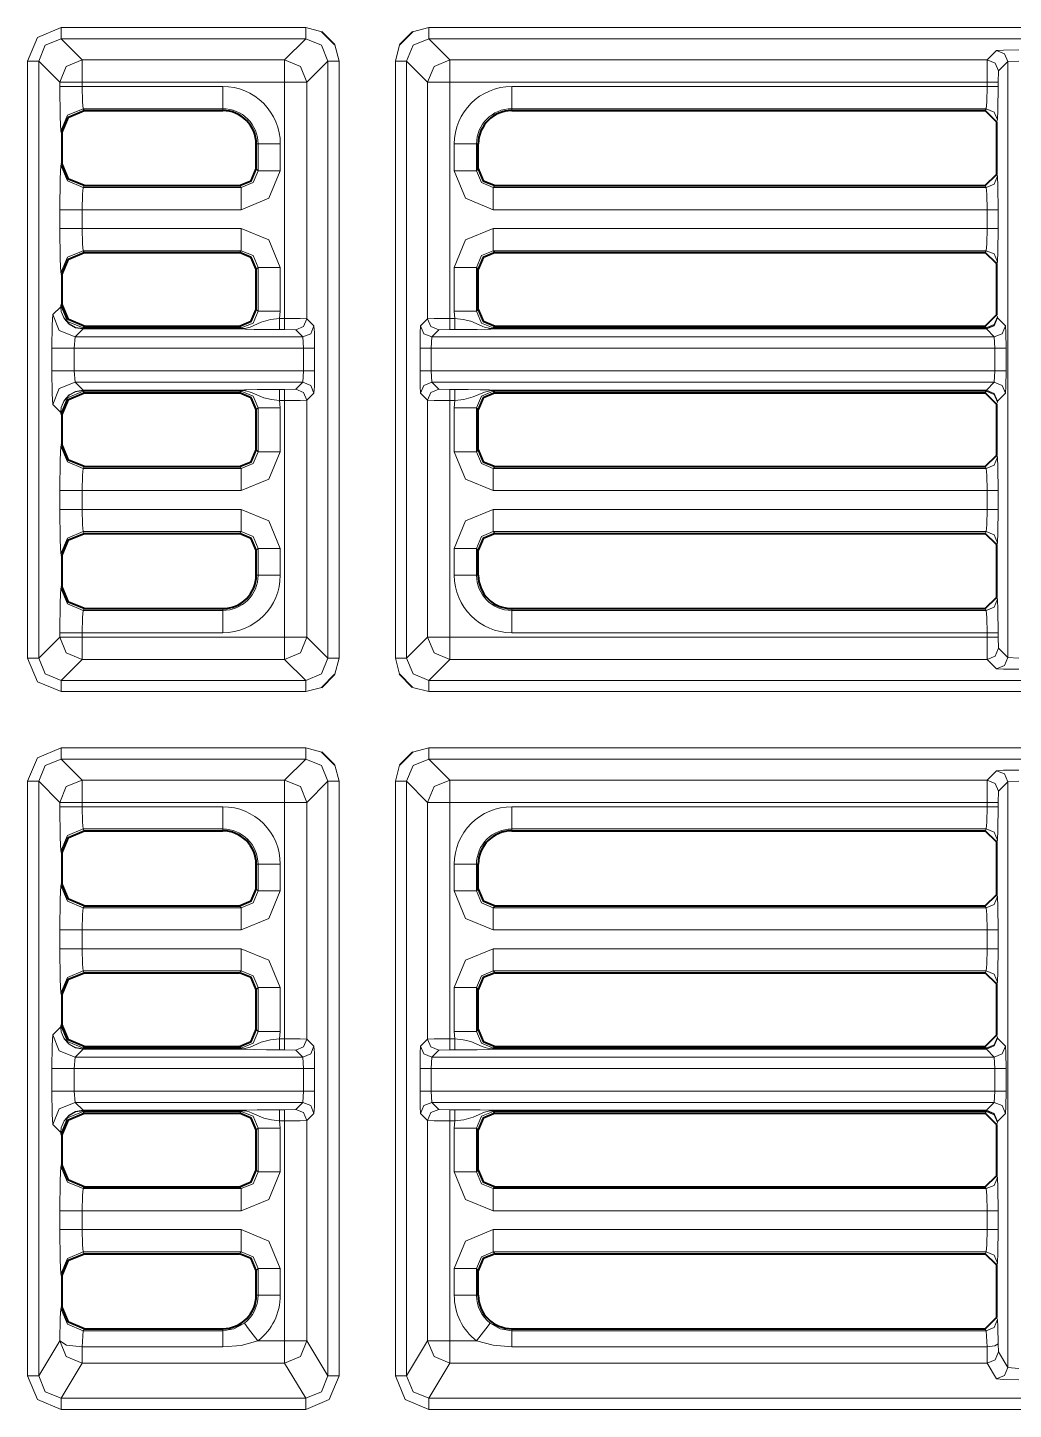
# Model space of a CAD drawing. Header units: millimetres. Extents: x 0 to 2941, y -405 to 1422.
# Drawn here: x 269.3 to 313.6, y 423.7 to 485.7 of the extents above; entities that cross this region are included whole.
import ezdxf

# ---------------------------------------------------------------- set-up
doc = ezdxf.new("R2010")
doc.units = ezdxf.units.MM
doc.layers.add('FINE', color=9, linetype='Continuous')
doc.layers.add('OUTLINE', color=7, linetype='Continuous')

msp = doc.modelspace()

# ---------------------------------------------------------------- linework, layer by layer
at = {"layer": 'FINE', "lineweight": 9}
for p, q in [((270.829, 485.677), (281.804, 485.677)), ((281.804, 485.677), (282.531, 485.489)), ((281.804, 485.177), (270.829, 485.177)), ((271.773, 484.234), (270.829, 485.177)), ((280.86, 484.234), (281.804, 485.177)), ((283.115, 484.905), (283.303, 484.178)), ((285.83, 484.178), (286.018, 484.905)), ((312.384, 484.234), (312.804, 484.654)), ((269.329, 484.178), (269.329, 457.403)), ((269.829, 457.403), (269.829, 484.178)), ((269.829, 484.178), (270.773, 483.234)), ((271.773, 484.234), (280.86, 484.234)), ((282.804, 484.178), (281.86, 483.234)), ((282.804, 457.403), (282.804, 484.178)), ((287.273, 483.234), (286.33, 484.178)), ((288.273, 484.234), (312.384, 484.234)), ((313.304, 484.154), (312.884, 483.734)), ((313.804, 484.179), (313.304, 484.154)), ((313.304, 457.427), (313.304, 484.154)), ((312.884, 483.734), (312.871, 483.234)), ((270.773, 483.234), (270.773, 483.039)), ((271.773, 483.039), (271.773, 483.234)), ((280.86, 483.234), (271.773, 483.234)), ((271.773, 483.039), (278.085, 483.039)), ((280.86, 472.634), (280.86, 483.234)), ((281.86, 483.234), (281.86, 472.621)), ((287.273, 472.621), (287.273, 483.234)), ((312.371, 483.234), (288.273, 483.234)), ((288.273, 483.234), (288.273, 472.634)), ((291.049, 483.039), (312.371, 483.039)), ((312.371, 483.039), (312.371, 483.234)), ((312.871, 483.234), (312.871, 483.039)), ((278.085, 482.04), (271.822, 482.04)), ((271.863, 481.959), (271.822, 482.04)), ((278.085, 481.959), (278.085, 482.04)), ((291.049, 482.04), (291.049, 481.959)), ((312.334, 482.04), (291.049, 482.04)), ((312.293, 481.959), (312.334, 482.04)), ((312.834, 481.54), (312.793, 481.458)), ((270.823, 481.041), (270.864, 480.958)), ((279.666, 480.459), (279.585, 480.459)), ((280.665, 480.459), (280.665, 479.261)), ((288.469, 479.261), (288.469, 480.459)), ((289.467, 480.459), (289.467, 479.261)), ((289.549, 480.459), (289.467, 480.459)), ((270.864, 479.594), (270.823, 479.511)), ((289.467, 479.261), (289.549, 479.342)), ((312.793, 479.093), (312.834, 479.011)), ((271.822, 478.512), (271.863, 478.593)), ((271.822, 478.512), (278.917, 478.512)), ((278.917, 478.512), (278.836, 478.593)), ((290.298, 478.593), (290.216, 478.512)), ((290.216, 478.512), (312.334, 478.512)), ((312.334, 478.512), (312.293, 478.593)), ((270.773, 477.513), (270.773, 476.673)), ((278.917, 477.513), (271.773, 477.513)), ((271.773, 476.673), (271.773, 477.513)), ((312.371, 477.513), (290.216, 477.513)), ((312.871, 477.513), (312.871, 476.673)), ((271.773, 476.673), (278.917, 476.673)), ((271.863, 475.593), (271.822, 475.675)), ((312.334, 475.675), (290.216, 475.675)), ((290.216, 475.675), (290.298, 475.593)), ((312.293, 475.593), (312.334, 475.675)), ((270.823, 474.676), (270.864, 474.593)), ((279.666, 474.926), (279.585, 474.844)), ((279.666, 472.961), (279.666, 474.926)), ((280.665, 474.926), (280.665, 472.961)), ((288.469, 472.961), (288.469, 474.926)), ((289.549, 474.844), (289.467, 474.926)), ((289.467, 474.926), (289.467, 472.961)), ((312.834, 475.175), (312.793, 475.093)), ((270.814, 473.162), (270.458, 472.806)), ((270.823, 473.211), (270.814, 473.162)), ((270.864, 473.294), (270.823, 473.211)), ((279.585, 473.042), (279.666, 472.961)), ((280.665, 472.961), (280.634, 472.634)), ((288.499, 472.634), (288.469, 472.961)), ((289.467, 472.961), (289.549, 473.042)), ((312.793, 472.793), (312.834, 472.712)), ((271.812, 472.18), (271.822, 472.212)), ((271.815, 472.18), (271.812, 472.18)), ((271.822, 472.212), (271.863, 472.293)), ((271.822, 472.212), (278.917, 472.212)), ((278.917, 472.212), (278.836, 472.293)), ((280.634, 472.634), (280.86, 472.634)), ((281.86, 472.621), (282.175, 472.306)), ((286.958, 472.306), (287.273, 472.621)), ((288.273, 472.634), (288.499, 472.634)), ((290.298, 472.293), (290.216, 472.212)), ((312.834, 472.712), (312.842, 472.663)), ((312.842, 472.663), (313.199, 472.306)), ((271.419, 471.306), (271.457, 471.806)), ((271.457, 471.806), (271.815, 472.163)), ((271.457, 471.806), (281.675, 471.806)), ((271.809, 472.163), (271.815, 472.163)), ((278.917, 472.163), (271.815, 472.163)), ((280.86, 472.134), (280.634, 472.134)), ((281.36, 472.121), (280.86, 472.134)), ((281.675, 471.806), (281.36, 472.121)), ((281.701, 471.306), (281.675, 471.806)), ((287.458, 471.806), (287.432, 471.306)), ((287.773, 472.121), (287.458, 471.806)), ((287.458, 471.806), (312.699, 471.806)), ((288.273, 472.134), (287.773, 472.121)), ((288.499, 472.134), (288.273, 472.134)), ((312.342, 472.163), (290.216, 472.163)), ((312.699, 471.806), (312.342, 472.163)), ((312.725, 471.306), (312.699, 471.806)), ((270.42, 471.306), (270.42, 470.281)), ((271.419, 470.281), (271.419, 471.306)), ((281.701, 471.306), (271.419, 471.306)), ((281.701, 470.281), (281.701, 471.306)), ((282.201, 471.306), (282.201, 470.281)), ((286.933, 470.281), (286.933, 471.306)), ((287.432, 471.306), (287.432, 470.281)), ((312.725, 471.306), (287.432, 471.306)), ((312.725, 470.281), (312.725, 471.306)), ((271.419, 470.281), (281.701, 470.281)), ((271.457, 469.781), (271.419, 470.281)), ((271.815, 469.423), (271.457, 469.781)), ((281.675, 469.781), (281.701, 470.281)), ((287.432, 470.281), (312.725, 470.281)), ((287.432, 470.281), (287.458, 469.781)), ((312.342, 469.423), (312.699, 469.781)), ((312.699, 469.781), (312.725, 470.281)), ((271.812, 469.407), (271.815, 469.407)), ((271.822, 469.375), (271.812, 469.407)), ((271.815, 469.423), (278.917, 469.423)), ((278.917, 469.407), (271.815, 469.407)), ((278.917, 469.375), (271.822, 469.375)), ((271.863, 469.293), (271.822, 469.375)), ((278.836, 469.293), (278.917, 469.375)), ((280.634, 469.453), (280.86, 469.453)), ((280.86, 469.453), (281.36, 469.465)), ((287.773, 469.465), (288.273, 469.453)), ((288.273, 469.453), (288.499, 469.453)), ((290.216, 469.423), (312.342, 469.423)), ((312.342, 469.407), (290.216, 469.407)), ((290.216, 469.375), (290.298, 469.293)), ((312.334, 469.375), (290.216, 469.375)), ((312.293, 469.293), (312.334, 469.375)), ((312.334, 469.375), (312.342, 469.407)), ((313.199, 469.281), (312.842, 468.924)), ((270.458, 468.781), (270.814, 468.425)), ((280.86, 468.953), (280.634, 468.953)), ((280.634, 468.953), (280.665, 468.626)), ((280.665, 468.626), (280.665, 466.661)), ((280.86, 458.347), (280.86, 468.953)), ((288.499, 468.953), (288.273, 468.953)), ((288.273, 468.953), (288.273, 458.347)), ((288.469, 468.626), (288.499, 468.953)), ((288.469, 466.661), (288.469, 468.626)), ((289.549, 468.545), (289.467, 468.626)), ((289.467, 468.626), (289.467, 466.661)), ((312.834, 468.875), (312.793, 468.793)), ((312.842, 468.924), (312.834, 468.875)), ((270.814, 468.425), (270.823, 468.376)), ((270.823, 468.376), (270.864, 468.293)), ((270.864, 466.994), (270.823, 466.911)), ((289.467, 466.661), (289.549, 466.742)), ((271.822, 465.912), (271.863, 465.993)), ((278.917, 465.912), (278.836, 465.993)), ((290.298, 465.993), (290.216, 465.912)), ((312.334, 465.912), (312.293, 465.993)), ((312.793, 466.493), (312.834, 466.411)), ((271.822, 465.912), (278.917, 465.912)), ((290.216, 465.912), (312.334, 465.912)), ((270.773, 464.913), (270.773, 464.073)), ((278.917, 464.913), (271.773, 464.913)), ((271.773, 464.073), (271.773, 464.913)), ((312.871, 464.913), (312.871, 464.073)), ((271.773, 464.073), (278.917, 464.073)), ((271.863, 462.993), (271.822, 463.075)), ((278.917, 463.075), (271.822, 463.075)), ((278.836, 462.993), (278.917, 463.075)), ((312.334, 463.075), (290.216, 463.075)), ((290.216, 463.075), (290.298, 462.993)), ((312.293, 462.993), (312.334, 463.075)), ((279.666, 462.326), (279.585, 462.244)), ((280.665, 462.326), (280.665, 461.122)), ((288.469, 461.122), (288.469, 462.326)), ((289.467, 462.326), (289.467, 461.122)), ((289.549, 462.244), (289.467, 462.326)), ((312.834, 462.576), (312.793, 462.493)), ((270.823, 462.076), (270.864, 461.994)), ((289.467, 461.122), (289.549, 461.122)), ((270.864, 460.623), (270.823, 460.54)), ((312.793, 460.122), (312.834, 460.04)), ((271.822, 459.541), (271.863, 459.622)), ((291.049, 459.622), (291.049, 459.541)), ((278.085, 458.543), (271.773, 458.543)), ((271.773, 458.347), (271.773, 458.543)), ((312.371, 458.543), (291.049, 458.543)), ((312.371, 458.347), (312.371, 458.543)), ((312.871, 458.543), (312.871, 458.347)), ((270.773, 458.347), (269.829, 457.403)), ((271.773, 458.347), (280.86, 458.347)), ((281.86, 458.347), (282.804, 457.403)), ((288.273, 458.347), (312.371, 458.347)), ((312.871, 458.347), (312.884, 457.847)), ((270.829, 456.403), (271.773, 457.347)), ((280.86, 457.347), (271.773, 457.347)), ((281.804, 456.403), (280.86, 457.347)), ((288.273, 457.347), (287.329, 456.403)), ((312.384, 457.347), (288.273, 457.347)), ((312.804, 456.927), (312.384, 457.347)), ((312.884, 457.847), (313.304, 457.427)), ((313.304, 457.427), (313.804, 457.402)), ((270.829, 456.403), (281.804, 456.403)), ((287.329, 456.403), (342.054, 456.403)), ((270.829, 453.377), (281.804, 453.377)), ((281.804, 453.377), (282.531, 453.189)), ((286.602, 453.189), (287.329, 453.377)), ((287.329, 453.377), (341.909, 453.377)), ((271.773, 451.933), (270.829, 452.877)), ((281.804, 452.877), (270.829, 452.877)), ((280.86, 451.933), (281.804, 452.877)), ((283.115, 452.605), (283.303, 451.878)), ((285.83, 451.878), (286.018, 452.605)), ((287.329, 452.877), (288.273, 451.933)), ((342.054, 452.877), (287.329, 452.877)), ((312.384, 451.933), (312.804, 452.354)), ((269.829, 451.878), (270.773, 450.934)), ((269.829, 425.213), (269.829, 451.878)), ((271.773, 451.933), (280.86, 451.933)), ((282.804, 451.878), (281.86, 450.934)), ((283.303, 451.878), (283.303, 425.213)), ((285.83, 425.213), (285.83, 451.878)), ((287.273, 450.934), (286.33, 451.878)), ((288.273, 451.933), (312.384, 451.933)), ((313.804, 451.879), (313.304, 451.854)), ((270.773, 450.934), (270.773, 450.739)), ((271.773, 450.739), (271.773, 450.934)), ((271.773, 450.739), (278.085, 450.739)), ((281.86, 450.934), (281.86, 440.321)), ((287.273, 440.321), (287.273, 450.934)), ((288.273, 450.934), (288.273, 440.334)), ((312.371, 450.934), (288.273, 450.934)), ((291.049, 450.739), (312.371, 450.739)), ((312.371, 450.739), (312.371, 450.934)), ((312.871, 450.934), (312.871, 450.739)), ((278.085, 449.74), (271.822, 449.74)), ((271.863, 449.659), (271.822, 449.74)), ((278.085, 449.659), (278.085, 449.74)), ((291.049, 449.74), (291.049, 449.659)), ((312.834, 449.241), (312.793, 449.158)), ((270.823, 448.741), (270.864, 448.658)), ((279.666, 448.158), (279.585, 448.158)), ((280.665, 448.158), (280.665, 446.961)), ((288.469, 446.961), (288.469, 448.158)), ((270.864, 447.293), (270.823, 447.211)), ((289.467, 446.961), (289.549, 447.042)), ((312.793, 446.793), (312.834, 446.711)), ((271.822, 446.212), (271.863, 446.294)), ((271.822, 446.212), (278.917, 446.212)), ((278.917, 446.212), (278.836, 446.294)), ((290.298, 446.294), (290.216, 446.212)), ((290.216, 446.212), (312.334, 446.212)), ((312.334, 446.212), (312.293, 446.294)), ((270.773, 445.213), (270.773, 444.373)), ((278.917, 445.213), (271.773, 445.213)), ((271.773, 444.373), (271.773, 445.213)), ((312.371, 445.213), (290.216, 445.213)), ((312.371, 444.373), (312.371, 445.213)), ((271.773, 444.373), (278.917, 444.373)), ((290.216, 444.373), (312.371, 444.373)), ((278.917, 443.375), (271.822, 443.375)), ((271.863, 443.294), (271.822, 443.375)), ((278.836, 443.294), (278.917, 443.375)), ((312.334, 443.375), (290.216, 443.375)), ((290.216, 443.375), (290.298, 443.294)), ((312.293, 443.294), (312.334, 443.375)), ((280.665, 442.626), (280.665, 440.661)), ((288.469, 440.661), (288.469, 442.626)), ((289.549, 442.544), (289.467, 442.626)), ((312.834, 442.875), (312.793, 442.793)), ((270.823, 442.376), (270.864, 442.294)), ((270.814, 440.862), (270.458, 440.506)), ((270.823, 440.911), (270.814, 440.862)), ((270.864, 440.993), (270.823, 440.911)), ((280.665, 440.661), (280.634, 440.334)), ((288.499, 440.334), (288.469, 440.661)), ((271.822, 439.912), (271.863, 439.993)), ((278.917, 439.912), (278.836, 439.993)), ((280.634, 440.334), (280.86, 440.334)), ((286.958, 440.006), (287.273, 440.321)), ((288.273, 440.334), (288.499, 440.334)), ((290.298, 439.993), (290.216, 439.912)), ((312.334, 439.912), (312.293, 439.993)), ((312.793, 440.493), (312.834, 440.411)), ((312.834, 440.411), (312.842, 440.363)), ((312.842, 440.363), (313.199, 440.006)), ((271.419, 439.006), (271.457, 439.506)), ((271.457, 439.506), (271.815, 439.863)), ((271.457, 439.506), (281.675, 439.506)), ((271.812, 439.88), (271.822, 439.912)), ((271.815, 439.88), (271.812, 439.88)), ((271.815, 439.88), (278.917, 439.88)), ((278.917, 439.863), (271.815, 439.863)), ((271.822, 439.912), (278.917, 439.912)), ((280.86, 439.834), (280.634, 439.834)), ((281.36, 439.822), (280.86, 439.834)), ((281.675, 439.506), (281.36, 439.822)), ((281.701, 439.006), (281.675, 439.506)), ((287.458, 439.506), (287.432, 439.006)), ((287.773, 439.822), (287.458, 439.506)), ((287.458, 439.506), (312.699, 439.506)), ((288.273, 439.834), (287.773, 439.822)), ((288.499, 439.834), (288.273, 439.834)), ((290.216, 439.912), (312.334, 439.912)), ((290.216, 439.88), (312.342, 439.88)), ((312.342, 439.863), (290.216, 439.863)), ((312.342, 439.88), (312.334, 439.912)), ((312.699, 439.506), (312.342, 439.863)), ((312.725, 439.006), (312.699, 439.506)), ((270.42, 439.006), (270.42, 437.981)), ((271.419, 437.981), (271.419, 439.006)), ((281.701, 439.006), (271.419, 439.006)), ((281.701, 437.981), (281.701, 439.006)), ((282.201, 439.006), (282.201, 437.981)), ((286.933, 437.981), (286.933, 439.006)), ((313.225, 439.006), (313.225, 437.981)), ((271.419, 437.981), (281.701, 437.981)), ((271.457, 437.481), (271.419, 437.981)), ((281.675, 437.481), (271.457, 437.481)), ((271.815, 437.124), (271.457, 437.481)), ((281.36, 437.166), (281.675, 437.481)), ((281.675, 437.481), (281.701, 437.981)), ((287.432, 437.981), (287.458, 437.481)), ((287.458, 437.481), (287.773, 437.166)), ((312.699, 437.481), (287.458, 437.481)), ((312.699, 437.481), (312.725, 437.981)), ((271.815, 437.124), (271.809, 437.124)), ((271.812, 437.107), (271.815, 437.107)), ((271.822, 437.075), (271.812, 437.107)), ((271.815, 437.124), (278.917, 437.124)), ((278.917, 437.107), (271.815, 437.107)), ((278.917, 437.075), (271.822, 437.075)), ((271.863, 436.993), (271.822, 437.075)), ((278.836, 436.993), (278.917, 437.075)), ((280.634, 437.153), (280.86, 437.153)), ((280.86, 437.153), (281.36, 437.166)), ((282.175, 436.981), (281.86, 436.666)), ((287.273, 436.666), (286.958, 436.981)), ((312.342, 437.107), (290.216, 437.107)), ((290.216, 437.075), (290.298, 436.993)), ((312.334, 437.075), (290.216, 437.075)), ((312.293, 436.993), (312.334, 437.075)), ((312.334, 437.075), (312.342, 437.107)), ((313.199, 436.981), (312.842, 436.624)), ((270.458, 436.481), (270.814, 436.125)), ((279.666, 436.326), (279.585, 436.244)), ((279.666, 434.361), (279.666, 436.326)), ((280.86, 436.653), (280.634, 436.653)), ((280.634, 436.653), (280.665, 436.326)), ((280.665, 436.326), (280.665, 434.361)), ((280.86, 426.786), (280.86, 436.653)), ((281.86, 436.666), (281.86, 426.786)), ((287.273, 426.786), (287.273, 436.666)), ((288.499, 436.653), (288.273, 436.653)), ((288.273, 436.653), (288.273, 426.786)), ((288.469, 436.326), (288.499, 436.653)), ((288.469, 434.361), (288.469, 436.326)), ((312.834, 436.575), (312.793, 436.493)), ((312.842, 436.624), (312.834, 436.575)), ((270.814, 436.125), (270.823, 436.076)), ((270.823, 436.076), (270.864, 435.994)), ((279.585, 434.442), (279.666, 434.361)), ((312.793, 434.193), (312.834, 434.111)), ((271.822, 433.612), (271.863, 433.693)), ((271.822, 433.612), (278.917, 433.612)), ((278.917, 433.612), (278.836, 433.693)), ((290.298, 433.693), (290.216, 433.612)), ((270.773, 432.613), (270.773, 431.773)), ((278.917, 432.613), (271.773, 432.613)), ((271.773, 431.773), (271.773, 432.613)), ((312.371, 432.613), (290.216, 432.613)), ((312.371, 431.773), (312.371, 432.613)), ((312.871, 432.613), (312.871, 431.773)), ((271.773, 431.773), (278.917, 431.773)), ((290.216, 431.773), (312.371, 431.773)), ((271.863, 430.693), (271.822, 430.775)), ((278.917, 430.775), (271.822, 430.775)), ((278.836, 430.693), (278.917, 430.775)), ((290.216, 430.775), (290.298, 430.693)), ((312.334, 430.775), (290.216, 430.775)), ((312.293, 430.693), (312.334, 430.775)), ((312.834, 430.275), (312.793, 430.193)), ((270.823, 429.776), (270.864, 429.693)), ((279.666, 430.026), (279.585, 429.944)), ((279.666, 428.828), (279.666, 430.026)), ((280.665, 430.026), (280.665, 428.828)), ((288.469, 428.828), (288.469, 430.026)), ((289.467, 430.026), (289.467, 428.828)), ((289.549, 429.944), (289.467, 430.026)), ((279.585, 428.828), (279.666, 428.828)), ((289.467, 428.828), (289.549, 428.828)), ((270.864, 428.328), (270.821, 428.241)), ((312.793, 427.828), (312.836, 427.742)), ((271.773, 426.515), (271.82, 427.242)), ((271.82, 427.242), (271.863, 427.328)), ((271.82, 427.242), (278.085, 427.242)), ((278.085, 427.242), (278.085, 427.328)), ((291.049, 427.328), (291.049, 427.242)), ((312.372, 426.515), (312.336, 427.242)), ((270.773, 426.786), (269.829, 425.213)), ((278.085, 426.515), (271.773, 426.515)), ((279.662, 426.786), (280.86, 426.786)), ((288.273, 426.786), (289.471, 426.786)), ((312.372, 426.515), (291.049, 426.515)), ((312.384, 425.787), (312.372, 426.515)), ((312.872, 426.651), (312.884, 426.287)), ((270.828, 424.213), (271.773, 425.787)), ((288.273, 425.787), (287.328, 424.213)), ((312.384, 425.787), (288.273, 425.787)), ((312.804, 425.087), (312.384, 425.787)), ((313.304, 425.586), (313.804, 425.544)), ((287.328, 424.213), (342.055, 424.213)), ((281.805, 423.713), (270.828, 423.713)), ((342.055, 423.713), (287.328, 423.713))]:
    msp.add_line(p, q, dxfattribs=at)
for points in [[(270.829, 485.677), (269.769, 485.238), (269.329, 484.178)], [(270.829, 485.177), (270.829, 485.328), (270.829, 485.677)], [(281.804, 485.177), (281.804, 485.328), (281.804, 485.677)], [(286.602, 485.489), (287.329, 485.677), (341.909, 485.677)], [(287.329, 485.177), (287.329, 485.328), (287.329, 485.677)], [(270.829, 485.177), (270.122, 484.885), (269.829, 484.178)], [(282.804, 484.178), (282.511, 484.885), (281.804, 485.177)], [(287.329, 485.177), (286.622, 484.885), (286.33, 484.178)], [(342.054, 485.177), (287.329, 485.177), (288.273, 484.234)], [(312.804, 484.654), (313.106, 484.672), (313.804, 484.679)], [(312.804, 484.654), (313.157, 484.507), (313.304, 484.154)], [(269.329, 484.178), (269.678, 484.178), (269.829, 484.178)], [(271.773, 484.234), (271.066, 483.941), (270.773, 483.234)], [(271.773, 483.234), (271.773, 483.932), (271.773, 484.234)], [(280.86, 484.234), (281.567, 483.941), (281.86, 483.234)], [(280.86, 483.234), (280.86, 483.932), (280.86, 484.234)], [(282.804, 484.178), (282.954, 484.178), (283.303, 484.178)], [(283.303, 484.178), (283.303, 457.403), (283.115, 456.676)], [(285.83, 484.178), (286.179, 484.178), (286.33, 484.178)], [(286.018, 456.676), (285.83, 457.403), (285.83, 484.178)], [(286.33, 484.178), (286.33, 457.403), (287.273, 458.347)], [(287.273, 483.234), (287.566, 483.941), (288.273, 484.234)], [(288.273, 483.234), (288.273, 483.932), (288.273, 484.234)], [(312.371, 483.234), (312.375, 483.932), (312.384, 484.234)], [(312.384, 484.234), (312.737, 484.087), (312.884, 483.734)], [(271.773, 483.234), (271.075, 483.234), (270.773, 483.234)], [(271.773, 483.039), (271.075, 483.039), (270.773, 483.039)], [(270.773, 483.039), (270.787, 481.662), (270.823, 481.041)], [(271.822, 482.04), (271.787, 482.35), (271.773, 483.039)], [(278.085, 483.039), (278.085, 482.35), (278.085, 482.04)], [(280.86, 483.234), (281.558, 483.234), (281.86, 483.234)], [(287.273, 483.234), (287.575, 483.234), (288.273, 483.234)], [(291.049, 482.04), (291.049, 482.35), (291.049, 483.039)], [(312.334, 482.04), (312.36, 482.35), (312.371, 483.039)], [(312.371, 483.234), (312.72, 483.234), (312.871, 483.234)], [(312.371, 483.039), (312.72, 483.039), (312.871, 483.039)], [(312.871, 483.039), (312.86, 482.006), (312.834, 481.54)], [(271.822, 482.04), (271.116, 481.747), (270.823, 481.041)], [(312.334, 482.04), (312.687, 481.893), (312.834, 481.54)], [(279.585, 479.342), (279.666, 479.261), (279.666, 480.459)], [(280.665, 480.459), (279.976, 480.459), (279.666, 480.459)], [(289.467, 480.459), (289.157, 480.459), (288.469, 480.459)], [(270.823, 479.511), (270.787, 478.89), (270.773, 477.513)], [(270.823, 479.511), (271.116, 478.805), (271.822, 478.512)], [(278.917, 478.512), (279.448, 478.73), (279.666, 479.261)], [(280.665, 479.261), (280.153, 478.025), (278.917, 477.513)], [(279.666, 479.261), (279.976, 479.261), (280.665, 479.261)], [(288.469, 479.261), (289.157, 479.261), (289.467, 479.261)], [(290.216, 477.513), (288.98, 478.025), (288.469, 479.261)], [(289.467, 479.261), (289.685, 478.73), (290.216, 478.512)], [(312.834, 479.011), (312.687, 478.659), (312.334, 478.512)], [(312.834, 479.011), (312.86, 478.546), (312.871, 477.513)], [(271.773, 477.513), (271.787, 478.202), (271.822, 478.512)], [(278.917, 478.512), (278.917, 478.202), (278.917, 477.513)], [(290.216, 477.513), (290.216, 478.202), (290.216, 478.512)], [(312.371, 477.513), (312.36, 478.202), (312.334, 478.512)], [(270.773, 477.513), (271.075, 477.513), (271.773, 477.513)], [(290.216, 476.673), (312.371, 476.673), (312.371, 477.513)], [(312.871, 477.513), (312.72, 477.513), (312.371, 477.513)], [(270.773, 476.673), (271.075, 476.673), (271.773, 476.673)], [(270.773, 476.673), (270.787, 475.297), (270.823, 474.676)], [(271.822, 475.675), (271.787, 475.985), (271.773, 476.673)], [(278.917, 475.675), (278.917, 475.985), (278.917, 476.673)], [(278.917, 476.673), (280.153, 476.162), (280.665, 474.926)], [(288.469, 474.926), (288.98, 476.162), (290.216, 476.673)], [(290.216, 475.675), (290.216, 475.985), (290.216, 476.673)], [(312.334, 475.675), (312.36, 475.985), (312.371, 476.673)], [(312.371, 476.673), (312.72, 476.673), (312.871, 476.673)], [(312.871, 476.673), (312.86, 475.641), (312.834, 475.175)], [(270.823, 474.676), (271.116, 475.382), (271.822, 475.675)], [(278.836, 475.593), (278.917, 475.675), (271.822, 475.675)], [(279.666, 474.926), (279.448, 475.457), (278.917, 475.675)], [(290.216, 475.675), (289.685, 475.457), (289.467, 474.926)], [(312.334, 475.675), (312.687, 475.528), (312.834, 475.175)], [(280.665, 474.926), (279.976, 474.926), (279.666, 474.926)], [(289.467, 474.926), (289.157, 474.926), (288.469, 474.926)], [(270.458, 472.806), (270.431, 472.353), (270.42, 471.306)], [(270.458, 472.806), (270.751, 472.099), (271.457, 471.806)], [(270.814, 473.162), (270.814, 473.138), (270.839, 472.946), (270.967, 472.641), (271.19, 472.396), (271.482, 472.237), (271.812, 472.18), (271.81, 472.168), (271.809, 472.163)], [(270.814, 473.162), (270.814, 473.138), (270.838, 472.944), (270.966, 472.634), (271.188, 472.384), (271.48, 472.221), (271.809, 472.163)], [(270.823, 473.211), (271.116, 472.505), (271.822, 472.212)], [(278.917, 472.212), (279.448, 472.43), (279.666, 472.961)], [(280.665, 472.961), (279.976, 472.961), (279.666, 472.961)], [(289.467, 472.961), (289.157, 472.961), (288.469, 472.961)], [(289.467, 472.961), (289.685, 472.43), (290.216, 472.212)], [(271.815, 472.18), (278.917, 472.18), (278.917, 472.201), (278.917, 472.212)], [(271.815, 472.163), (271.815, 472.168), (271.815, 472.18)], [(278.917, 472.18), (278.988, 472.182), (279.074, 472.191), (279.314, 472.251), (279.813, 472.473), (280.227, 472.584), (280.634, 472.634)], [(278.917, 472.18), (278.917, 472.168), (278.917, 472.163)], [(280.634, 472.634), (280.634, 472.285), (280.634, 472.134)], [(280.86, 472.634), (280.86, 472.285), (280.86, 472.134)], [(280.86, 472.634), (281.558, 472.63), (281.86, 472.621)], [(281.86, 472.621), (281.713, 472.268), (281.36, 472.121)], [(282.175, 472.306), (282.029, 471.953), (281.675, 471.806)], [(282.175, 472.306), (282.193, 472.004), (282.201, 471.306)], [(286.933, 471.306), (286.94, 472.004), (286.958, 472.306)], [(287.458, 471.806), (287.105, 471.953), (286.958, 472.306)], [(287.273, 472.621), (287.575, 472.63), (288.273, 472.634)], [(287.773, 472.121), (287.42, 472.268), (287.273, 472.621)], [(288.273, 472.134), (288.273, 472.285), (288.273, 472.634)], [(288.499, 472.134), (288.499, 472.285), (288.499, 472.634)], [(288.499, 472.634), (288.863, 472.591), (289.206, 472.513), (289.724, 472.288), (289.861, 472.237), (289.968, 472.208), (290.113, 472.185), (290.183, 472.18), (290.216, 472.18)], [(290.216, 472.212), (312.334, 472.212), (312.293, 472.293)], [(290.216, 472.18), (312.342, 472.18), (312.334, 472.212)], [(290.216, 472.18), (290.216, 472.201), (290.216, 472.212)], [(290.216, 472.163), (290.216, 472.168), (290.216, 472.18)], [(312.834, 472.712), (312.687, 472.359), (312.334, 472.212)], [(312.842, 472.663), (312.694, 472.323), (312.342, 472.18)], [(312.842, 472.663), (312.695, 472.31), (312.342, 472.163)], [(312.342, 472.163), (312.342, 472.168), (312.342, 472.18)], [(313.199, 472.306), (313.053, 471.953), (312.699, 471.806)], [(313.199, 472.306), (313.217, 472.004), (313.225, 471.306)], [(280.634, 472.134), (280.042, 472.137), (279.494, 472.146), (279.086, 472.159), (278.978, 472.163), (278.944, 472.163), (278.917, 472.163)], [(290.216, 472.163), (290.204, 472.163), (290.176, 472.163), (290.117, 472.162), (290.068, 472.16), (289.994, 472.158), (289.5, 472.143), (289.029, 472.137), (288.499, 472.134)], [(270.42, 471.306), (270.721, 471.306), (271.419, 471.306)], [(281.701, 471.306), (282.05, 471.306), (282.201, 471.306)], [(287.432, 471.306), (287.083, 471.306), (286.933, 471.306)], [(313.225, 471.306), (313.074, 471.306), (312.725, 471.306)], [(313.225, 471.306), (313.225, 470.281), (313.217, 469.583), (313.199, 469.281)], [(270.42, 470.281), (270.721, 470.281), (271.419, 470.281)], [(270.42, 470.281), (270.431, 469.234), (270.458, 468.781)], [(270.458, 468.781), (270.751, 469.488), (271.457, 469.781)], [(281.36, 469.465), (281.675, 469.781), (271.457, 469.781)], [(281.675, 469.781), (282.029, 469.634), (282.175, 469.281)], [(281.701, 470.281), (282.05, 470.281), (282.201, 470.281)], [(282.201, 470.281), (282.193, 469.583), (282.175, 469.281)], [(287.432, 470.281), (287.083, 470.281), (286.933, 470.281)], [(286.958, 469.281), (286.94, 469.583), (286.933, 470.281)], [(287.458, 469.781), (287.105, 469.634), (286.958, 469.281)], [(312.699, 469.781), (287.458, 469.781), (287.773, 469.465)], [(313.199, 469.281), (313.053, 469.634), (312.699, 469.781)], [(313.225, 470.281), (313.074, 470.281), (312.725, 470.281)], [(270.814, 468.425), (270.814, 468.449), (270.838, 468.643), (270.966, 468.953), (271.188, 469.203), (271.48, 469.365), (271.809, 469.423)], [(270.814, 468.425), (270.814, 468.449), (270.839, 468.64), (270.967, 468.946), (271.19, 469.191), (271.482, 469.35), (271.812, 469.407)], [(270.823, 468.376), (271.116, 469.082), (271.822, 469.375)], [(271.815, 469.423), (271.809, 469.423), (271.81, 469.419), (271.812, 469.407)], [(271.815, 469.407), (271.815, 469.419), (271.815, 469.423)], [(278.917, 469.423), (278.93, 469.424), (278.957, 469.424), (279.016, 469.425), (279.065, 469.427), (279.139, 469.429), (279.633, 469.444), (280.104, 469.45), (280.634, 469.453)], [(278.917, 469.423), (278.917, 469.419), (278.917, 469.407)], [(280.634, 468.953), (280.27, 468.996), (279.927, 469.074), (279.409, 469.299), (279.272, 469.35), (279.166, 469.379), (279.02, 469.402), (278.95, 469.406), (278.917, 469.407)], [(278.917, 469.375), (278.917, 469.386), (278.917, 469.407)], [(279.666, 468.626), (279.448, 469.157), (278.917, 469.375)], [(280.634, 469.453), (280.634, 469.302), (280.634, 468.953)], [(280.86, 469.453), (280.86, 469.302), (280.86, 468.953)], [(281.36, 469.465), (281.713, 469.319), (281.86, 468.966)], [(282.175, 469.281), (281.86, 468.966), (281.86, 458.347)], [(287.273, 458.347), (287.273, 468.966), (286.958, 469.281)], [(287.773, 469.465), (287.42, 469.319), (287.273, 468.966)], [(288.273, 469.453), (288.273, 469.302), (288.273, 468.953)], [(288.499, 469.453), (288.499, 469.302), (288.499, 468.953)], [(288.499, 469.453), (289.091, 469.45), (289.639, 469.44), (290.047, 469.427), (290.155, 469.424), (290.189, 469.424), (290.216, 469.423)], [(290.216, 469.407), (290.146, 469.405), (290.059, 469.396), (289.82, 469.336), (289.32, 469.114), (288.906, 469.003), (288.499, 468.953)], [(290.216, 469.375), (289.685, 469.157), (289.467, 468.626)], [(290.216, 469.423), (290.216, 469.419), (290.216, 469.407)], [(290.216, 469.375), (290.216, 469.386), (290.216, 469.407)], [(312.834, 468.875), (312.687, 469.228), (312.334, 469.375)], [(312.842, 468.924), (312.695, 469.277), (312.342, 469.423)], [(312.342, 469.407), (312.342, 469.419), (312.342, 469.423)], [(312.842, 468.924), (312.694, 469.264), (312.342, 469.407)], [(279.585, 466.742), (279.666, 466.661), (279.666, 468.626), (279.585, 468.545)], [(280.665, 468.626), (279.976, 468.626), (279.666, 468.626)], [(281.86, 468.966), (281.558, 468.957), (280.86, 468.953)], [(288.273, 468.953), (287.575, 468.957), (287.273, 468.966)], [(289.467, 468.626), (289.157, 468.626), (288.469, 468.626)], [(270.823, 466.911), (270.787, 466.29), (270.773, 464.913)], [(270.823, 466.911), (271.116, 466.205), (271.822, 465.912)], [(278.917, 465.912), (279.448, 466.13), (279.666, 466.661)], [(280.665, 466.661), (280.153, 465.425), (278.917, 464.913)], [(280.665, 466.661), (279.976, 466.661), (279.666, 466.661)], [(289.467, 466.661), (289.157, 466.661), (288.469, 466.661)], [(290.216, 464.913), (288.98, 465.425), (288.469, 466.661)], [(289.467, 466.661), (289.685, 466.13), (290.216, 465.912)], [(312.834, 466.411), (312.687, 466.059), (312.334, 465.912)], [(312.834, 466.411), (312.86, 465.946), (312.871, 464.913)], [(271.773, 464.913), (271.787, 465.602), (271.822, 465.912)], [(278.917, 464.913), (278.917, 465.602), (278.917, 465.912)], [(290.216, 464.913), (290.216, 465.602), (290.216, 465.912)], [(312.371, 464.913), (312.36, 465.602), (312.334, 465.912)], [(270.773, 464.913), (271.075, 464.913), (271.773, 464.913)], [(290.216, 464.073), (312.371, 464.073), (312.371, 464.913), (290.216, 464.913)], [(312.871, 464.913), (312.72, 464.913), (312.371, 464.913)], [(270.773, 464.073), (271.075, 464.073), (271.773, 464.073)], [(270.773, 464.073), (270.787, 462.697), (270.823, 462.076)], [(271.822, 463.075), (271.787, 463.385), (271.773, 464.073)], [(278.917, 464.073), (278.917, 463.385), (278.917, 463.075)], [(278.917, 464.073), (280.153, 463.562), (280.665, 462.326)], [(288.469, 462.326), (288.98, 463.562), (290.216, 464.073)], [(290.216, 463.075), (290.216, 463.385), (290.216, 464.073)], [(312.334, 463.075), (312.36, 463.385), (312.371, 464.073)], [(312.871, 464.073), (312.72, 464.073), (312.371, 464.073)], [(312.871, 464.073), (312.86, 463.041), (312.834, 462.576)], [(270.823, 462.076), (271.116, 462.782), (271.822, 463.075)], [(279.666, 462.326), (279.448, 462.857), (278.917, 463.075)], [(290.216, 463.075), (289.685, 462.857), (289.467, 462.326)], [(312.334, 463.075), (312.687, 462.928), (312.834, 462.576)], [(279.585, 461.122), (279.666, 461.122), (279.666, 462.326)], [(279.666, 462.326), (279.976, 462.326), (280.665, 462.326)], [(288.469, 462.326), (289.157, 462.326), (289.467, 462.326)], [(279.666, 461.122), (279.976, 461.122), (280.665, 461.122)], [(288.469, 461.122), (289.157, 461.122), (289.467, 461.122)], [(270.823, 460.54), (270.787, 459.919), (270.773, 458.543), (270.773, 458.347)], [(270.823, 460.54), (271.116, 459.834), (271.822, 459.541)], [(312.834, 460.04), (312.687, 459.688), (312.334, 459.541)], [(312.834, 460.04), (312.86, 459.575), (312.871, 458.543)], [(271.773, 458.543), (271.787, 459.231), (271.822, 459.541)], [(271.822, 459.541), (278.085, 459.541), (278.085, 459.622)], [(278.085, 459.541), (278.085, 459.231), (278.085, 458.543)], [(291.049, 459.541), (312.334, 459.541), (312.293, 459.622)], [(291.049, 458.543), (291.049, 459.231), (291.049, 459.541)], [(312.371, 458.543), (312.36, 459.231), (312.334, 459.541)], [(270.773, 458.543), (271.075, 458.543), (271.773, 458.543)], [(312.871, 458.543), (312.72, 458.543), (312.371, 458.543)], [(270.773, 458.347), (271.075, 458.347), (271.773, 458.347)], [(270.773, 458.347), (271.066, 457.64), (271.773, 457.347)], [(271.773, 457.347), (271.773, 457.649), (271.773, 458.347)], [(280.86, 458.347), (281.558, 458.347), (281.86, 458.347)], [(281.86, 458.347), (281.567, 457.64), (280.86, 457.347)], [(280.86, 457.347), (280.86, 457.649), (280.86, 458.347)], [(287.273, 458.347), (287.575, 458.347), (288.273, 458.347)], [(288.273, 457.347), (287.566, 457.64), (287.273, 458.347)], [(288.273, 457.347), (288.273, 457.649), (288.273, 458.347)], [(312.871, 458.347), (312.72, 458.347), (312.371, 458.347)], [(312.384, 457.347), (312.375, 457.649), (312.371, 458.347)], [(269.829, 457.403), (269.678, 457.403), (269.329, 457.403)], [(269.329, 457.403), (269.769, 456.343), (270.829, 455.904)], [(269.829, 457.403), (270.122, 456.696), (270.829, 456.403)], [(281.804, 456.403), (282.511, 456.696), (282.804, 457.403)], [(282.804, 457.403), (282.954, 457.403), (283.303, 457.403)], [(285.83, 457.403), (286.179, 457.403), (286.33, 457.403)], [(286.33, 457.403), (286.622, 456.696), (287.329, 456.403)], [(312.884, 457.847), (312.737, 457.494), (312.384, 457.347)], [(313.304, 457.427), (313.157, 457.074), (312.804, 456.927)], [(313.804, 456.902), (313.106, 456.909), (312.804, 456.927)], [(270.829, 455.904), (270.829, 456.253), (270.829, 456.403)], [(282.531, 456.092), (281.804, 455.904), (270.829, 455.904)], [(281.804, 455.904), (281.804, 456.253), (281.804, 456.403)], [(341.909, 455.904), (287.329, 455.904), (286.602, 456.092)], [(287.329, 455.904), (287.329, 456.253), (287.329, 456.403)], [(270.829, 453.377), (269.769, 452.938), (269.329, 451.878)], [(270.829, 452.877), (270.829, 453.028), (270.829, 453.377)], [(281.804, 452.877), (281.804, 453.028), (281.804, 453.377)], [(287.329, 452.877), (287.329, 453.028), (287.329, 453.377)], [(270.829, 452.877), (270.122, 452.585), (269.829, 451.878)], [(282.804, 451.878), (282.511, 452.585), (281.804, 452.877)], [(287.329, 452.877), (286.622, 452.585), (286.33, 451.878)], [(312.804, 452.354), (313.106, 452.372), (313.804, 452.379)], [(312.804, 452.354), (313.157, 452.207), (313.304, 451.854)], [(269.329, 451.878), (269.678, 451.878), (269.829, 451.878)], [(269.329, 451.878), (269.329, 425.213), (269.768, 424.152), (270.828, 423.713)], [(271.773, 451.933), (271.066, 451.641), (270.773, 450.934)], [(271.773, 450.934), (271.773, 451.632), (271.773, 451.933)], [(280.86, 451.933), (281.567, 451.641), (281.86, 450.934)], [(280.86, 451.933), (280.86, 451.632), (280.86, 450.934)], [(281.86, 426.786), (282.804, 425.213), (282.804, 451.878)], [(282.804, 451.878), (282.954, 451.878), (283.303, 451.878)], [(285.83, 451.878), (286.179, 451.878), (286.33, 451.878)], [(286.33, 451.878), (286.33, 425.213), (287.273, 426.786)], [(287.273, 450.934), (287.566, 451.641), (288.273, 451.933)], [(288.273, 450.934), (288.273, 451.632), (288.273, 451.933)], [(312.371, 450.934), (312.375, 451.632), (312.384, 451.933)], [(312.384, 451.933), (312.737, 451.787), (312.884, 451.434)], [(313.304, 451.854), (312.884, 451.434), (312.871, 450.934)], [(312.884, 426.287), (313.304, 425.586), (313.304, 451.854)], [(271.773, 450.934), (271.075, 450.934), (270.773, 450.934)], [(271.773, 450.739), (271.075, 450.739), (270.773, 450.739)], [(270.773, 450.739), (270.787, 449.362), (270.823, 448.741)], [(280.86, 440.334), (280.86, 450.934), (271.773, 450.934)], [(271.822, 449.74), (271.787, 450.05), (271.773, 450.739)], [(278.085, 450.739), (278.085, 450.05), (278.085, 449.74)], [(281.86, 450.934), (281.558, 450.934), (280.86, 450.934)], [(288.273, 450.934), (287.575, 450.934), (287.273, 450.934)], [(291.049, 450.739), (291.049, 450.05), (291.049, 449.74)], [(312.334, 449.74), (312.36, 450.05), (312.371, 450.739)], [(312.371, 450.934), (312.72, 450.934), (312.871, 450.934)], [(312.371, 450.739), (312.72, 450.739), (312.871, 450.739)], [(312.871, 450.739), (312.86, 449.706), (312.834, 449.241)], [(271.822, 449.74), (271.116, 449.447), (270.823, 448.741)], [(312.293, 449.659), (312.334, 449.74), (291.049, 449.74)], [(312.334, 449.74), (312.687, 449.593), (312.834, 449.241)], [(279.585, 447.042), (279.666, 446.961), (279.666, 448.158)], [(280.665, 448.158), (279.976, 448.158), (279.666, 448.158)], [(289.467, 448.158), (289.157, 448.158), (288.469, 448.158)], [(289.549, 448.158), (289.467, 448.158), (289.467, 446.961)], [(270.823, 447.211), (270.787, 446.59), (270.773, 445.213)], [(270.823, 447.211), (271.116, 446.505), (271.822, 446.212)], [(278.917, 446.212), (279.448, 446.43), (279.666, 446.961)], [(280.665, 446.961), (280.153, 445.725), (278.917, 445.213)], [(279.666, 446.961), (279.976, 446.961), (280.665, 446.961)], [(289.467, 446.961), (289.157, 446.961), (288.469, 446.961)], [(290.216, 445.213), (288.98, 445.725), (288.469, 446.961)], [(289.467, 446.961), (289.685, 446.43), (290.216, 446.212)], [(271.773, 445.213), (271.787, 445.902), (271.822, 446.212)], [(278.917, 446.212), (278.917, 445.902), (278.917, 445.213)], [(290.216, 446.212), (290.216, 445.902), (290.216, 445.213)], [(312.834, 446.711), (312.687, 446.358), (312.334, 446.212)], [(312.371, 445.213), (312.36, 445.902), (312.334, 446.212)], [(312.834, 446.711), (312.86, 446.246), (312.871, 445.213)], [(270.773, 445.213), (271.075, 445.213), (271.773, 445.213)], [(312.871, 445.213), (312.72, 445.213), (312.371, 445.213)], [(312.871, 445.213), (312.871, 444.373), (312.86, 443.341), (312.834, 442.875)], [(270.773, 444.373), (271.075, 444.373), (271.773, 444.373)], [(270.773, 444.373), (270.787, 442.997), (270.823, 442.376)], [(271.822, 443.375), (271.787, 443.685), (271.773, 444.373)], [(278.917, 443.375), (278.917, 443.685), (278.917, 444.373)], [(278.917, 444.373), (280.153, 443.862), (280.665, 442.626)], [(288.469, 442.626), (288.98, 443.862), (290.216, 444.373)], [(290.216, 443.375), (290.216, 443.685), (290.216, 444.373)], [(312.334, 443.375), (312.36, 443.685), (312.371, 444.373)], [(312.871, 444.373), (312.72, 444.373), (312.371, 444.373)], [(270.823, 442.376), (271.116, 443.082), (271.822, 443.375)], [(279.666, 442.626), (279.448, 443.157), (278.917, 443.375)], [(290.216, 443.375), (289.685, 443.157), (289.467, 442.626)], [(312.834, 442.875), (312.687, 443.228), (312.334, 443.375)], [(279.585, 440.742), (279.666, 440.661), (279.666, 442.626), (279.585, 442.544)], [(280.665, 442.626), (279.976, 442.626), (279.666, 442.626)], [(289.467, 442.626), (289.157, 442.626), (288.469, 442.626)], [(289.467, 442.626), (289.467, 440.661), (289.549, 440.742)], [(270.814, 440.862), (270.814, 440.838), (270.839, 440.646), (270.967, 440.341), (271.19, 440.096), (271.482, 439.937), (271.812, 439.88), (271.81, 439.868), (271.809, 439.863), (271.815, 439.863)], [(270.814, 440.862), (270.814, 440.838), (270.838, 440.644), (270.966, 440.334), (271.188, 440.084), (271.48, 439.921), (271.809, 439.863)], [(270.823, 440.911), (271.116, 440.205), (271.822, 439.912)], [(278.917, 439.912), (279.448, 440.13), (279.666, 440.661)], [(280.665, 440.661), (279.976, 440.661), (279.666, 440.661)], [(289.467, 440.661), (289.157, 440.661), (288.469, 440.661)], [(289.467, 440.661), (289.685, 440.13), (290.216, 439.912)], [(270.458, 440.506), (270.431, 440.053), (270.42, 439.006)], [(270.458, 440.506), (270.751, 439.799), (271.457, 439.506)], [(278.917, 439.88), (278.988, 439.882), (279.074, 439.891), (279.314, 439.951), (279.813, 440.173), (280.227, 440.284), (280.634, 440.334)], [(280.634, 440.334), (280.634, 439.985), (280.634, 439.834)], [(280.86, 440.334), (280.86, 439.985), (280.86, 439.834)], [(280.86, 440.334), (281.558, 440.33), (281.86, 440.321)], [(281.86, 440.321), (281.713, 439.968), (281.36, 439.822)], [(282.175, 440.006), (282.029, 439.653), (281.675, 439.506)], [(281.86, 440.321), (282.175, 440.006), (282.193, 439.704), (282.201, 439.006)], [(286.933, 439.006), (286.94, 439.704), (286.958, 440.006)], [(286.958, 440.006), (287.105, 439.653), (287.458, 439.506)], [(287.273, 440.321), (287.575, 440.33), (288.273, 440.334)], [(287.273, 440.321), (287.42, 439.968), (287.773, 439.822)], [(288.273, 440.334), (288.273, 439.985), (288.273, 439.834)], [(288.499, 440.334), (288.499, 439.985), (288.499, 439.834)], [(288.499, 440.334), (288.863, 440.291), (289.206, 440.213), (289.724, 439.988), (289.861, 439.937), (289.968, 439.908), (290.113, 439.885), (290.183, 439.88), (290.216, 439.88)], [(312.334, 439.912), (312.687, 440.058), (312.834, 440.411)], [(312.342, 439.863), (312.695, 440.01), (312.842, 440.363)], [(312.342, 439.88), (312.694, 440.023), (312.842, 440.363)], [(312.699, 439.506), (313.053, 439.653), (313.199, 440.006)], [(313.199, 440.006), (313.217, 439.704), (313.225, 439.006)], [(271.815, 439.863), (271.815, 439.868), (271.815, 439.88)], [(278.917, 439.88), (278.917, 439.901), (278.917, 439.912)], [(278.917, 439.88), (278.917, 439.868), (278.917, 439.863)], [(280.634, 439.834), (280.042, 439.837), (279.494, 439.847), (279.086, 439.859), (278.978, 439.863), (278.944, 439.863), (278.917, 439.863)], [(290.216, 439.863), (290.204, 439.863), (290.176, 439.863), (290.117, 439.862), (290.068, 439.86), (289.994, 439.858), (289.5, 439.843), (289.029, 439.837), (288.499, 439.834)], [(290.216, 439.88), (290.216, 439.901), (290.216, 439.912)], [(290.216, 439.88), (290.216, 439.868), (290.216, 439.863)], [(312.342, 439.863), (312.342, 439.868), (312.342, 439.88)], [(270.42, 439.006), (270.721, 439.006), (271.419, 439.006)], [(281.701, 439.006), (282.05, 439.006), (282.201, 439.006)], [(286.933, 439.006), (287.083, 439.006), (287.432, 439.006)], [(287.432, 437.981), (312.725, 437.981), (312.725, 439.006)], [(312.725, 439.006), (287.432, 439.006), (287.432, 437.981)], [(312.725, 439.006), (313.074, 439.006), (313.225, 439.006)], [(270.42, 437.981), (270.721, 437.981), (271.419, 437.981)], [(270.42, 437.981), (270.431, 436.934), (270.458, 436.481)], [(270.458, 436.481), (270.751, 437.188), (271.457, 437.481)], [(281.675, 437.481), (282.029, 437.334), (282.175, 436.981)], [(281.701, 437.981), (282.05, 437.981), (282.201, 437.981)], [(282.201, 437.981), (282.193, 437.283), (282.175, 436.981)], [(286.933, 437.981), (287.083, 437.981), (287.432, 437.981)], [(286.958, 436.981), (286.94, 437.283), (286.933, 437.981)], [(286.958, 436.981), (287.105, 437.334), (287.458, 437.481)], [(290.216, 437.124), (312.342, 437.124), (312.699, 437.481)], [(312.699, 437.481), (313.053, 437.334), (313.199, 436.981)], [(312.725, 437.981), (313.074, 437.981), (313.225, 437.981)], [(313.225, 437.981), (313.217, 437.283), (313.199, 436.981)], [(270.814, 436.125), (270.814, 436.149), (270.838, 436.343), (270.966, 436.653), (271.188, 436.903), (271.48, 437.065), (271.809, 437.124)], [(270.814, 436.125), (270.814, 436.149), (270.839, 436.34), (270.967, 436.646), (271.19, 436.891), (271.482, 437.05), (271.812, 437.107)], [(270.823, 436.076), (271.116, 436.782), (271.822, 437.075)], [(271.809, 437.124), (271.81, 437.119), (271.812, 437.107)], [(271.815, 437.107), (271.815, 437.119), (271.815, 437.124)], [(278.917, 437.124), (278.93, 437.124), (278.957, 437.124), (279.016, 437.125), (279.065, 437.127), (279.139, 437.129), (279.633, 437.143), (280.104, 437.15), (280.634, 437.153)], [(278.917, 437.124), (278.917, 437.119), (278.917, 437.107)], [(280.634, 436.653), (280.27, 436.696), (279.927, 436.774), (279.409, 436.998), (279.272, 437.05), (279.166, 437.079), (279.02, 437.102), (278.95, 437.106), (278.917, 437.107)], [(278.917, 437.075), (278.917, 437.085), (278.917, 437.107)], [(279.666, 436.326), (279.448, 436.857), (278.917, 437.075)], [(280.634, 437.153), (280.634, 437.002), (280.634, 436.653)], [(280.86, 437.153), (280.86, 437.002), (280.86, 436.653)], [(281.36, 437.166), (281.713, 437.019), (281.86, 436.666)], [(287.273, 436.666), (287.42, 437.019), (287.773, 437.166)], [(287.773, 437.166), (288.273, 437.153), (288.499, 437.153)], [(288.273, 436.653), (288.273, 437.002), (288.273, 437.153)], [(288.499, 436.653), (288.499, 437.002), (288.499, 437.153)], [(288.499, 437.153), (289.091, 437.15), (289.639, 437.14), (290.047, 437.127), (290.155, 437.124), (290.189, 437.124), (290.216, 437.124)], [(290.216, 437.107), (290.146, 437.105), (290.059, 437.096), (289.82, 437.036), (289.32, 436.814), (288.906, 436.703), (288.499, 436.653)], [(290.216, 437.075), (289.685, 436.857), (289.467, 436.326)], [(290.216, 437.107), (290.216, 437.119), (290.216, 437.124)], [(290.216, 437.075), (290.216, 437.085), (290.216, 437.107)], [(312.334, 437.075), (312.687, 436.928), (312.834, 436.575)], [(312.342, 437.124), (312.695, 436.977), (312.842, 436.624)], [(312.342, 437.107), (312.342, 437.119), (312.342, 437.124)], [(312.342, 437.107), (312.694, 436.964), (312.842, 436.624)], [(280.665, 436.326), (279.976, 436.326), (279.666, 436.326)], [(281.86, 436.666), (281.558, 436.657), (280.86, 436.653)], [(288.273, 436.653), (287.575, 436.657), (287.273, 436.666)], [(289.467, 436.326), (289.157, 436.326), (288.469, 436.326)], [(289.549, 436.244), (289.467, 436.326), (289.467, 434.361), (289.549, 434.442)], [(270.864, 434.693), (270.823, 434.611), (270.787, 433.99), (270.773, 432.613)], [(270.823, 434.611), (271.116, 433.905), (271.822, 433.612)], [(278.917, 433.612), (279.448, 433.83), (279.666, 434.361)], [(280.665, 434.361), (280.153, 433.125), (278.917, 432.613)], [(280.665, 434.361), (279.976, 434.361), (279.666, 434.361)], [(289.467, 434.361), (289.157, 434.361), (288.469, 434.361)], [(290.216, 432.613), (288.98, 433.125), (288.469, 434.361)], [(289.467, 434.361), (289.685, 433.83), (290.216, 433.612)], [(312.834, 434.111), (312.687, 433.759), (312.334, 433.612)], [(312.834, 434.111), (312.86, 433.646), (312.871, 432.613)], [(271.773, 432.613), (271.787, 433.302), (271.822, 433.612)], [(278.917, 432.613), (278.917, 433.302), (278.917, 433.612)], [(290.216, 433.612), (312.334, 433.612), (312.293, 433.693)], [(290.216, 432.613), (290.216, 433.302), (290.216, 433.612)], [(312.371, 432.613), (312.36, 433.302), (312.334, 433.612)], [(270.773, 432.613), (271.075, 432.613), (271.773, 432.613)], [(312.871, 432.613), (312.72, 432.613), (312.371, 432.613)], [(270.773, 431.773), (271.075, 431.773), (271.773, 431.773)], [(270.773, 431.773), (270.787, 430.397), (270.823, 429.776)], [(271.822, 430.775), (271.787, 431.085), (271.773, 431.773)], [(278.917, 430.775), (278.917, 431.085), (278.917, 431.773)], [(278.917, 431.773), (280.153, 431.262), (280.665, 430.026)], [(288.469, 430.026), (288.98, 431.262), (290.216, 431.773)], [(290.216, 431.773), (290.216, 431.085), (290.216, 430.775)], [(312.334, 430.775), (312.36, 431.085), (312.371, 431.773)], [(312.871, 431.773), (312.72, 431.773), (312.371, 431.773)], [(312.871, 431.773), (312.86, 430.741), (312.834, 430.275)], [(270.823, 429.776), (271.116, 430.482), (271.822, 430.775)], [(279.666, 430.026), (279.448, 430.557), (278.917, 430.775)], [(290.216, 430.775), (289.685, 430.557), (289.467, 430.026)], [(312.834, 430.275), (312.687, 430.628), (312.334, 430.775)], [(279.666, 430.026), (279.976, 430.026), (280.665, 430.026)], [(288.469, 430.026), (289.157, 430.026), (289.467, 430.026)], [(279.666, 428.828), (279.976, 428.828), (280.665, 428.828)], [(288.469, 428.828), (289.157, 428.828), (289.467, 428.828)], [(270.821, 428.241), (270.791, 427.806), (270.773, 426.786)], [(270.821, 428.241), (271.114, 427.535), (271.82, 427.242)], [(278.085, 427.242), (278.588, 427.326), (279.052, 427.576)], [(279.052, 427.576), (279.241, 427.331), (279.662, 426.786)], [(289.471, 426.786), (289.892, 427.331), (290.081, 427.576)], [(290.081, 427.576), (290.536, 427.329), (291.049, 427.242)], [(312.336, 427.242), (312.689, 427.389), (312.836, 427.742)], [(312.836, 427.742), (312.858, 427.415), (312.872, 426.651)], [(278.085, 427.242), (278.085, 427.025), (278.085, 426.515)], [(291.049, 427.242), (312.336, 427.242), (312.293, 427.328)], [(291.049, 426.515), (291.049, 427.025), (291.049, 427.242)], [(270.773, 426.786), (271.066, 426.08), (271.773, 425.787)], [(270.773, 426.786), (271.075, 426.597), (271.773, 426.515)], [(271.773, 425.787), (271.773, 426.002), (271.773, 426.515)], [(279.662, 426.786), (278.905, 426.583), (278.085, 426.515)], [(281.86, 426.786), (281.558, 426.786), (280.86, 426.786)], [(281.86, 426.786), (281.567, 426.08), (280.86, 425.787)], [(280.86, 425.787), (280.86, 426.095), (280.86, 426.786)], [(288.273, 426.786), (287.575, 426.786), (287.273, 426.786)], [(288.273, 425.787), (287.567, 426.08), (287.273, 426.786)], [(288.273, 426.786), (288.273, 426.095), (288.273, 425.787)], [(291.049, 426.515), (290.213, 426.586), (289.471, 426.786)], [(312.372, 426.515), (312.721, 426.556), (312.872, 426.651)], [(270.828, 424.213), (281.805, 424.213), (280.86, 425.787), (271.773, 425.787)], [(312.384, 425.787), (312.737, 425.934), (312.884, 426.287)], [(269.829, 425.213), (269.678, 425.213), (269.329, 425.213)], [(269.829, 425.213), (270.122, 424.505), (270.828, 424.213)], [(281.805, 424.213), (282.511, 424.505), (282.804, 425.213)], [(283.303, 425.213), (282.865, 424.152), (281.805, 423.713)], [(282.804, 425.213), (282.954, 425.213), (283.303, 425.213)], [(285.83, 425.213), (286.179, 425.213), (286.33, 425.213)], [(287.328, 423.713), (286.269, 424.152), (285.83, 425.213)], [(286.33, 425.213), (286.622, 424.505), (287.328, 424.213)], [(312.804, 425.087), (313.157, 425.233), (313.304, 425.586)], [(313.804, 425.044), (313.106, 425.057), (312.804, 425.087)], [(270.828, 423.713), (270.828, 424.059), (270.828, 424.213)], [(281.805, 423.713), (281.805, 424.059), (281.805, 424.213)], [(287.328, 423.713), (287.328, 424.059), (287.328, 424.213)]]:
    msp.add_lwpolyline(points, dxfattribs=at)
for points in [[(280.665, 480.459, 0.414238), (278.085, 483.038)], [(291.049, 483.038, 0.414204), (288.469, 480.459)], [(279.666, 480.459, 0.414237), (278.085, 482.04)], [(291.049, 482.04, 0.41419), (289.467, 480.459)], [(278.085, 459.541, 0.414222), (279.666, 461.122)], [(278.085, 458.542, 0.414209), (280.665, 461.122)], [(288.469, 461.122, 0.414204), (291.049, 458.542)], [(289.467, 461.122, 0.414206), (291.049, 459.541)], [(280.665, 448.158, 0.414199), (278.085, 450.739)], [(291.049, 450.739, 0.414243), (288.469, 448.158)], [(279.666, 448.158, 0.414206), (278.085, 449.74)], [(291.049, 449.74, 0.414222), (289.467, 448.158)], [(279.052, 427.576, 0.232198), (279.666, 428.828)], [(279.662, 426.786, 0.232249), (280.665, 428.828)], [(288.469, 428.828, 0.232244), (289.471, 426.786)], [(289.467, 428.828, 0.232249), (290.081, 427.576)]]:
    msp.add_lwpolyline(points, format="xyb", dxfattribs=at)
at = {"layer": 'OUTLINE', "lineweight": 40}
for p, q in [((283.115, 484.905), (282.531, 485.489)), ((286.602, 485.489), (286.018, 484.905)), ((271.863, 481.959), (278.085, 481.959)), ((291.049, 481.959), (312.293, 481.959)), ((312.793, 481.458), (312.293, 481.959)), ((270.864, 480.958), (270.864, 479.594)), ((312.793, 481.458), (312.793, 479.093)), ((279.585, 479.342), (279.585, 480.459)), ((289.549, 479.342), (289.549, 480.459)), ((312.293, 478.593), (312.793, 479.093)), ((271.863, 478.593), (278.836, 478.593)), ((290.298, 478.593), (312.293, 478.593)), ((271.863, 475.593), (278.836, 475.593)), ((290.298, 475.593), (312.293, 475.593)), ((312.793, 475.093), (312.293, 475.593)), ((279.585, 473.042), (279.585, 474.844)), ((289.549, 473.042), (289.549, 474.844)), ((312.793, 475.093), (312.793, 472.793)), ((270.864, 474.593), (270.864, 473.294)), ((312.293, 472.293), (312.793, 472.793)), ((271.863, 472.293), (278.836, 472.293)), ((290.298, 472.293), (312.293, 472.293)), ((271.863, 469.293), (278.836, 469.293)), ((290.298, 469.293), (312.293, 469.293)), ((312.793, 468.793), (312.293, 469.293)), ((279.585, 466.742), (279.585, 468.545)), ((289.549, 466.742), (289.549, 468.545)), ((312.793, 468.793), (312.793, 466.493)), ((270.864, 468.293), (270.864, 466.994)), ((271.863, 465.993), (278.836, 465.993)), ((290.298, 465.993), (312.293, 465.993)), ((312.293, 465.993), (312.793, 466.493)), ((271.863, 462.993), (278.836, 462.993)), ((290.298, 462.993), (312.293, 462.993)), ((312.793, 462.493), (312.293, 462.993)), ((312.793, 462.493), (312.793, 460.122)), ((270.864, 461.994), (270.864, 460.623)), ((279.585, 461.122), (279.585, 462.244)), ((289.549, 461.122), (289.549, 462.244)), ((312.293, 459.622), (312.793, 460.122)), ((271.863, 459.622), (278.085, 459.622)), ((291.049, 459.622), (312.293, 459.622)), ((282.531, 456.092), (283.115, 456.676)), ((286.602, 456.092), (286.018, 456.676)), ((283.115, 452.605), (282.531, 453.189)), ((286.602, 453.189), (286.018, 452.605)), ((271.863, 449.659), (278.085, 449.659)), ((291.049, 449.659), (312.293, 449.659)), ((312.793, 449.158), (312.293, 449.659)), ((270.864, 448.658), (270.864, 447.293)), ((312.793, 449.158), (312.793, 446.793)), ((279.585, 447.042), (279.585, 448.158)), ((289.549, 447.042), (289.549, 448.158)), ((312.293, 446.294), (312.793, 446.793)), ((271.863, 446.294), (278.836, 446.294)), ((290.298, 446.294), (312.293, 446.294)), ((271.863, 443.294), (278.836, 443.294)), ((290.298, 443.294), (312.293, 443.294)), ((312.793, 442.793), (312.293, 443.294)), ((279.585, 440.742), (279.585, 442.544)), ((289.549, 440.742), (289.549, 442.544)), ((312.793, 442.793), (312.793, 440.493)), ((270.864, 442.294), (270.864, 440.993)), ((271.863, 439.993), (278.836, 439.993)), ((290.298, 439.993), (312.293, 439.993)), ((312.293, 439.993), (312.793, 440.493)), ((271.863, 436.993), (278.836, 436.993)), ((290.298, 436.993), (312.293, 436.993)), ((312.793, 436.493), (312.293, 436.993)), ((279.585, 434.442), (279.585, 436.244)), ((289.549, 434.442), (289.549, 436.244)), ((312.793, 436.493), (312.793, 434.193)), ((270.864, 435.994), (270.864, 434.693)), ((312.293, 433.693), (312.793, 434.193)), ((271.863, 433.693), (278.836, 433.693)), ((290.298, 433.693), (312.293, 433.693)), ((271.863, 430.693), (278.836, 430.693)), ((290.298, 430.693), (312.293, 430.693)), ((312.793, 430.193), (312.293, 430.693)), ((312.793, 430.193), (312.793, 427.828)), ((270.864, 429.693), (270.864, 428.328)), ((279.585, 428.828), (279.585, 429.944)), ((289.549, 428.828), (289.549, 429.944)), ((312.293, 427.328), (312.793, 427.828)), ((271.863, 427.328), (278.085, 427.328)), ((291.049, 427.328), (312.293, 427.328))]:
    msp.add_line(p, q, dxfattribs=at)
for points in [[(270.864, 480.958), (271.157, 481.666), (271.863, 481.959)], [(271.863, 478.593), (271.157, 478.886), (270.864, 479.594)], [(278.836, 478.593), (279.365, 478.813), (279.585, 479.342)], [(289.549, 479.342), (289.768, 478.813), (290.298, 478.593)], [(270.864, 474.593), (271.157, 475.301), (271.863, 475.593)], [(279.585, 474.844), (279.365, 475.374), (278.836, 475.593)], [(290.298, 475.593), (289.768, 475.374), (289.549, 474.844)], [(271.863, 472.293), (271.157, 472.586), (270.864, 473.294)], [(278.836, 472.293), (279.365, 472.513), (279.585, 473.042)], [(289.549, 473.042), (289.768, 472.513), (290.298, 472.293)], [(270.864, 468.293), (271.157, 469), (271.863, 469.293)], [(279.585, 468.545), (279.365, 469.074), (278.836, 469.293)], [(290.298, 469.293), (289.768, 469.074), (289.549, 468.545)], [(271.863, 465.993), (271.157, 466.286), (270.864, 466.994)], [(278.836, 465.993), (279.365, 466.213), (279.585, 466.742)], [(289.549, 466.742), (289.768, 466.213), (290.298, 465.993)], [(270.864, 461.994), (271.157, 462.701), (271.863, 462.993)], [(279.585, 462.244), (279.365, 462.774), (278.836, 462.993)], [(290.298, 462.993), (289.768, 462.774), (289.549, 462.244)], [(271.863, 459.622), (271.157, 459.915), (270.864, 460.623)], [(270.864, 448.658), (271.157, 449.366), (271.863, 449.659)], [(271.863, 446.294), (271.157, 446.586), (270.864, 447.293)], [(278.836, 446.294), (279.365, 446.513), (279.585, 447.042)], [(289.549, 447.042), (289.768, 446.513), (290.298, 446.294)], [(270.864, 442.294), (271.157, 443.001), (271.863, 443.294)], [(279.585, 442.544), (279.365, 443.074), (278.836, 443.294)], [(290.298, 443.294), (289.768, 443.074), (289.549, 442.544)], [(271.863, 439.993), (271.157, 440.286), (270.864, 440.993)], [(278.836, 439.993), (279.365, 440.213), (279.585, 440.742)], [(289.549, 440.742), (289.768, 440.213), (290.298, 439.993)], [(270.864, 435.994), (271.157, 436.701), (271.863, 436.993)], [(279.585, 436.244), (279.365, 436.774), (278.836, 436.993)], [(290.298, 436.993), (289.768, 436.774), (289.549, 436.244)], [(271.863, 433.693), (271.157, 433.986), (270.864, 434.693)], [(278.836, 433.693), (279.365, 433.913), (279.585, 434.442)], [(289.549, 434.442), (289.768, 433.913), (290.298, 433.693)], [(270.864, 429.693), (271.157, 430.401), (271.863, 430.693)], [(279.585, 429.944), (279.365, 430.474), (278.836, 430.693)], [(290.298, 430.693), (289.768, 430.474), (289.549, 429.944)], [(271.863, 427.328), (271.157, 427.621), (270.864, 428.328)]]:
    msp.add_lwpolyline(points, dxfattribs=at)
for points in [[(279.585, 480.459, 0.414214), (278.085, 481.959)], [(291.049, 481.959, 0.414205), (289.549, 480.459)], [(278.085, 459.622, 0.414214), (279.585, 461.122)], [(289.549, 461.122, 0.414222), (291.049, 459.622)], [(279.585, 448.158, 0.414214), (278.085, 449.658)], [(291.049, 449.658, 0.414205), (289.549, 448.158)], [(278.085, 427.328, 0.414214), (279.585, 428.828)], [(289.549, 428.828, 0.414222), (291.049, 427.328)]]:
    msp.add_lwpolyline(points, format="xyb", dxfattribs=at)

doc.saveas('drawing.dxf')
